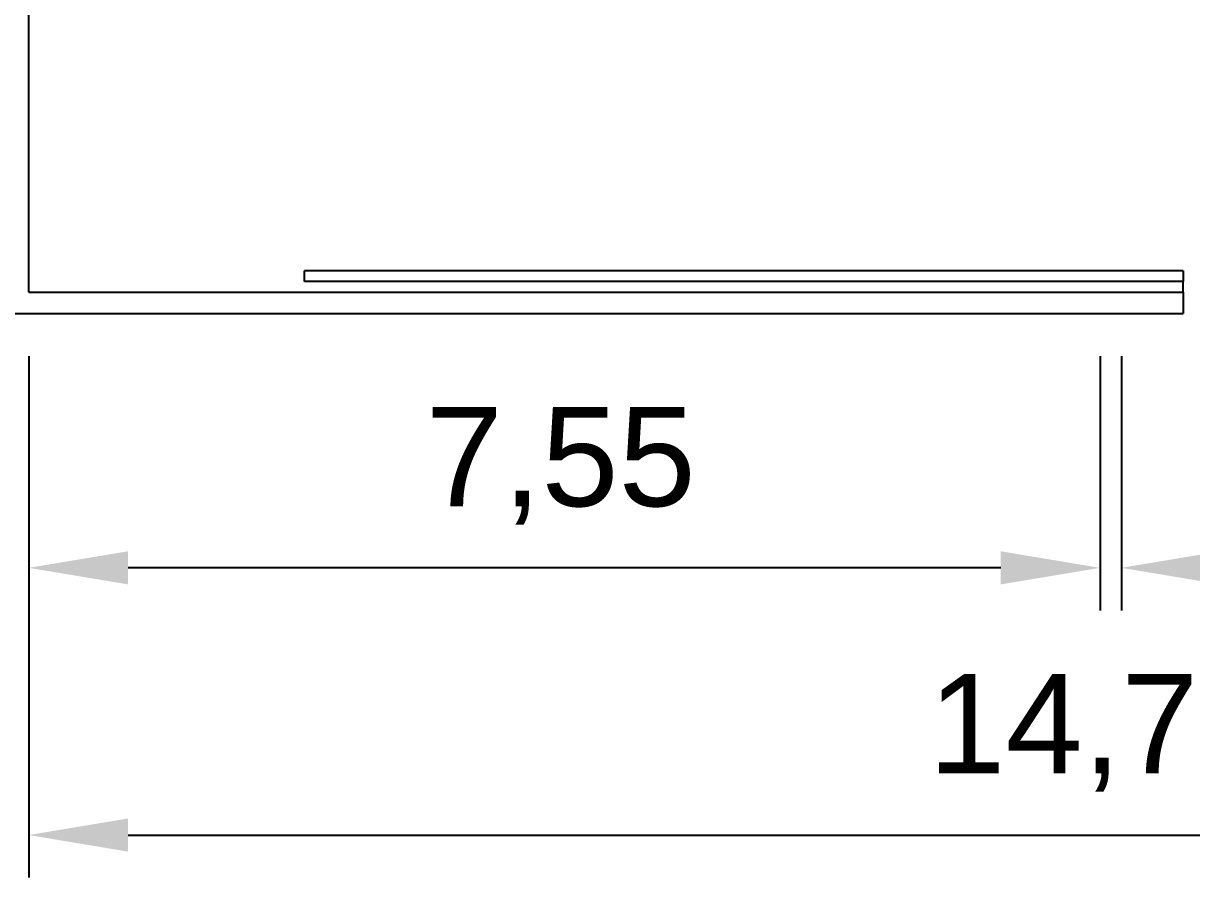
# Model space of a CAD drawing. Header units: millimetres. Extents: x 2979.6 to 3002.1, y 1616.9 to 1649.8.
# Drawn here: x 2983.84 to 2992.07, y 1616.93 to 1622.95 of the extents above; entities that cross this region are included whole.
import ezdxf

# ---------------------------------------------------------------- set-up
doc = ezdxf.new("R2010")
doc.units = ezdxf.units.MM
doc.layers.add('Civil', color=7, linetype='Continuous')
doc.layers.add('Cotas', color=1, linetype='Continuous')
doc.styles.get("Standard").update_dxf_attribs({"font": 'arial.ttf'})
doc.dimstyles.new('ISO-25', dxfattribs={"dimtxt": 0.7, "dimasz": 0.7, "dimexe": 0.3, "dimexo": 0.3, "dimgap": 0.3, "dimtad": 1, "dimtxsty": 'Standard', "dimcen": 0.7, "dimclrd": 256, "dimclre": 256, "dimadec": 0, "dimazin": 0, "dimtfac": 1, "dimtmove": 0, "dimatfit": 3, "dimfxl": 1, "dimlwd": -1, "dimlwe": -1, "dimarcsym": 0})

# ---------------------------------------------------------------- blocks, each defined once
blk = doc.blocks.new('*D15')
at = {"layer": 'Cotas', "transparency": 16777216}
for p, q in [((2983.875, 1620.6079), (2983.875, 1616.9323)), ((2998.575, 1620.6079), (2998.575, 1616.9323)), ((2984.575, 1617.2323), (2997.875, 1617.2323))]:
    blk.add_line(p, q, dxfattribs=at)
for points in [[(2984.575, 1617.349), (2984.575, 1617.1157), (2983.875, 1617.2323)], [(2997.875, 1617.349), (2997.875, 1617.1157), (2998.575, 1617.2323)]]:
    blk.add_solid(points, dxfattribs=at)
at = {"layer": 'Defpoints', "color": 0, "transparency": 16777216}
for p in [(2983.875, 1620.9079), (2998.575, 1620.9079), (2998.575, 1617.2323)]:
    blk.add_point(p, dxfattribs=at)
at = {"layer": 'Cotas', "color": 0, "transparency": 16777216, "insert": (2991.1656, 1617.953), "char_height": 0.7, "attachment_point": 5}
blk.add_mtext('14,7', dxfattribs=at)
blk = doc.blocks.new('*D18')
at = {"layer": 'Cotas', "transparency": 16777216}
for p, q in [((2983.875, 1620.6079), (2983.875, 1618.8156)), ((2991.425, 1620.6079), (2991.425, 1618.8156)), ((2990.725, 1619.1156), (2984.575, 1619.1156))]:
    blk.add_line(p, q, dxfattribs=at)
for points in [[(2984.575, 1619.2323), (2984.575, 1618.9989), (2983.875, 1619.1156)], [(2990.725, 1619.2323), (2990.725, 1618.9989), (2991.425, 1619.1156)]]:
    blk.add_solid(points, dxfattribs=at)
at = {"layer": 'Defpoints', "color": 0, "transparency": 16777216}
for p in [(2983.875, 1620.9079), (2991.425, 1620.9079), (2983.875, 1619.1156)]:
    blk.add_point(p, dxfattribs=at)
at = {"layer": 'Cotas', "color": 0, "transparency": 16777216, "insert": (2987.6238, 1619.8348), "char_height": 0.7, "attachment_point": 5}
blk.add_mtext('7,55', dxfattribs=at)
blk = doc.blocks.new('*D19')
at = {"layer": 'Cotas', "transparency": 16777216}
for p, q in [((2991.575, 1620.6079), (2991.575, 1618.8156)), ((2998.575, 1620.6079), (2998.575, 1618.8156)), ((2997.875, 1619.1156), (2992.275, 1619.1156))]:
    blk.add_line(p, q, dxfattribs=at)
for points in [[(2992.275, 1619.2323), (2992.275, 1618.9989), (2991.575, 1619.1156)], [(2997.875, 1619.2323), (2997.875, 1618.9989), (2998.575, 1619.1156)]]:
    blk.add_solid(points, dxfattribs=at)
at = {"layer": 'Defpoints', "color": 0, "transparency": 16777216}
for p in [(2991.575, 1620.9079), (2998.575, 1620.9079), (2991.575, 1619.1156)]:
    blk.add_point(p, dxfattribs=at)
at = {"layer": 'Cotas', "color": 0, "transparency": 16777216, "insert": (2995.075, 1619.7656), "char_height": 0.7, "attachment_point": 5}
blk.add_mtext('7', dxfattribs=at)

msp = doc.modelspace()

# ---------------------------------------------------------------- linework, layer by layer
at = {"layer": 'Civil'}
for p, q in [((2983.875, 1621.0579), (2983.875, 1623.3668)), ((2992.011, 1621.2079), (2985.8181, 1621.2079)), ((2985.8181, 1621.1329), (2985.8181, 1621.2079)), ((2992.011, 1621.1329), (2985.8181, 1621.1329)), ((2992.011, 1621.2079), (2992.011, 1621.1329)), ((2992.011, 1621.0579), (2992.011, 1621.1329)), ((2983.875, 1621.0579), (2992.011, 1621.0579)), ((2992.011, 1621.0579), (2992.011, 1620.9079)), ((2992.011, 1621.0579), (2992.011, 1621.0579)), ((2983.725, 1620.9079), (2992.011, 1620.9079))]:
    msp.add_line(p, q, dxfattribs=at)

# ---------------------------------------------------------------- dimensions: what is measured, and where the dimension line sits
at = {"layer": 'Cotas'}
for base, p1, p2, picture, middle in [((2998.575, 1617.2323), (2983.875, 1620.9079), (2998.575, 1620.9079), '*D15', (2991.1656, 1617.2323)), ((2983.875, 1619.1156), (2991.425, 1620.9079), (2983.875, 1620.9079), '*D18', (2987.6238, 1619.1156))]:
    dim = msp.add_linear_dim(base=base, p1=p1, p2=p2, dimstyle='ISO-25', dxfattribs=at)
    dim.commit()
    dim.dimension.update_dxf_attribs({"geometry": picture, "text_midpoint": middle, "dimtype": 160})
dim = msp.add_linear_dim(base=(2991.575, 1619.1156), p1=(2998.575, 1620.9079), p2=(2991.575, 1620.9079), dimstyle='ISO-25', dxfattribs=at)
dim.commit()
dim.dimension.update_dxf_attribs({"geometry": '*D19', "text_midpoint": (2995.075, 1619.7656)})

doc.saveas('drawing.dxf')
